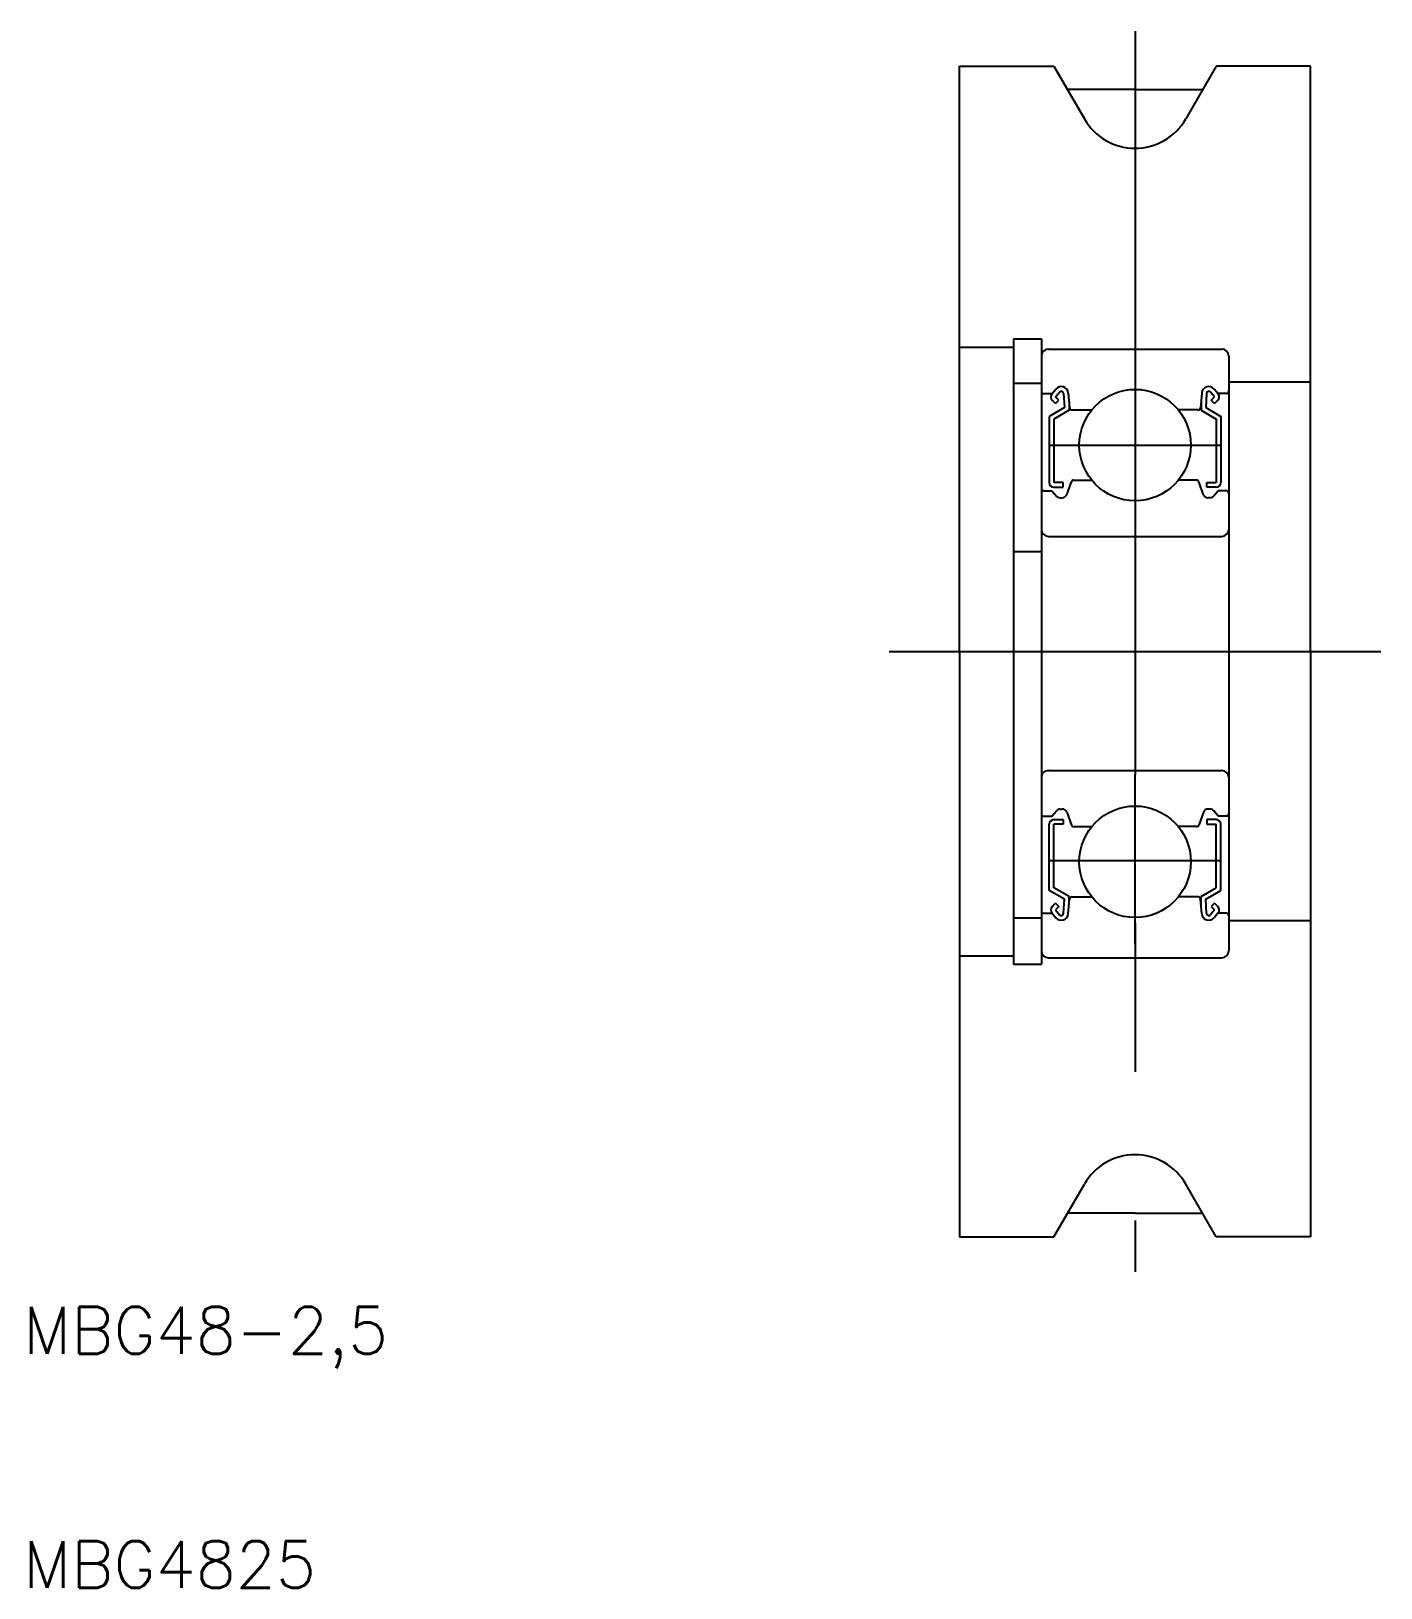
# Model space of a CAD drawing. Extents: x 10.3 to 68, y 10 to 76.5.
import ezdxf

# ---------------------------------------------------------------- set-up
doc = ezdxf.new("R2010")
doc.units = 0
doc.linetypes.add('CENTER', pattern=[50.8, 31.75, -6.35, 6.35, -6.35])
doc.layers.get('0').update_dxf_attribs({"linetype": 'CONTINUOUS'})
doc.layers.add('CENTER', color=1, linetype='CENTER')
doc.styles.get("Standard").update_dxf_attribs({"font": 'txt.shx', "bigfont": 'extfont.shx'})

msp = doc.modelspace()

# ---------------------------------------------------------------- linework, layer by layer
at = {"color": 7, "linetype": 'CONTINUOUS'}
for p, q in [((50, 50), (50, 75)), ((50, 75), (54.036, 75)), ((54.036, 75), (55.335, 72.75)), ((60.964, 75), (59.665, 72.75)), ((65, 75), (60.964, 75)), ((65, 50), (65, 75)), ((52.3, 63.354), (53.5, 63.354)), ((52.3, 63.354), (52.3, 36.646)), ((53.5, 63.354), (53.5, 36.646)), ((50, 63), (52.3, 63)), ((53.5, 62.617), (53.5, 37.217)), ((53.8, 62.917), (61.2, 62.917)), ((61.5, 62.617), (61.5, 37.217)), ((52.3, 61.459), (53.5, 61.459)), ((53.948, 61.003), (54.119, 61.207)), ((61.052, 61.003), (60.881, 61.207)), ((65, 61.5), (61.5, 61.5)), ((53.6, 61.017), (53.96, 61.017)), ((54.102, 60.592), (53.96, 60.733)), ((54.102, 60.875), (54.272, 61.077)), ((54.243, 60.734), (54.102, 60.875)), ((54.102, 60.592), (54.243, 60.734)), ((54.448, 61.018), (54.481, 60.418)), ((54.648, 61.041), (54.703, 60.408)), ((54.681, 60.663), (54.681, 60.302)), ((60.352, 61.041), (60.297, 60.408)), ((60.319, 60.663), (60.319, 60.302)), ((60.552, 61.018), (60.519, 60.418)), ((60.898, 60.875), (60.728, 61.077)), ((60.757, 60.734), (60.898, 60.875)), ((60.898, 60.592), (60.757, 60.734)), ((60.898, 60.592), (61.04, 60.733)), ((61.4, 61.017), (61.04, 61.017)), ((54.481, 60.418), (53.831, 60.042)), ((53.831, 60.042), (53.831, 57.217)), ((54.681, 60.302), (54.031, 59.927)), ((54.031, 59.927), (54.031, 57.217)), ((54.803, 60.317), (55.651, 60.317)), ((60.197, 60.317), (59.349, 60.317)), ((60.319, 60.302), (60.969, 59.927)), ((60.519, 60.418), (61.169, 60.042)), ((60.969, 59.927), (60.969, 57.217)), ((61.169, 60.042), (61.169, 57.217)), ((54.431, 57.217), (54.031, 57.217)), ((54.431, 57.017), (54.431, 57.217)), ((54.579, 56.698), (54.78, 57.251)), ((54.874, 57.317), (55.651, 57.317)), ((60.126, 57.317), (59.349, 57.317)), ((60.421, 56.698), (60.22, 57.251)), ((60.569, 57.217), (60.969, 57.217)), ((60.569, 57.017), (60.569, 57.217)), ((53.6, 56.867), (53.95, 56.867)), ((53.95, 56.867), (54.142, 56.638)), ((54.031, 57.017), (54.431, 57.017)), ((54.295, 56.567), (54.391, 56.567)), ((60.969, 57.017), (60.569, 57.017)), ((60.705, 56.567), (60.609, 56.567)), ((61.05, 56.867), (60.858, 56.638)), ((61.4, 56.867), (61.05, 56.867)), ((53.8, 54.917), (61.2, 54.917)), ((52.3, 54.27), (53.5, 54.27)), ((50, 50), (50, 25)), ((65, 50), (65, 25)), ((53.8, 44.917), (61.2, 44.917)), ((54.295, 43.267), (54.391, 43.267)), ((60.705, 43.267), (60.609, 43.267)), ((53.6, 42.967), (53.95, 42.967)), ((53.831, 39.792), (53.831, 42.617)), ((53.95, 42.967), (54.142, 43.195)), ((54.031, 42.817), (54.431, 42.817)), ((54.431, 42.617), (54.031, 42.617)), ((54.031, 39.907), (54.031, 42.617)), ((54.431, 42.817), (54.431, 42.617)), ((54.579, 43.135), (54.78, 42.582)), ((60.421, 43.135), (60.22, 42.582)), ((60.969, 42.817), (60.569, 42.817)), ((60.569, 42.817), (60.569, 42.617)), ((60.569, 42.617), (60.969, 42.617)), ((61.05, 42.967), (60.858, 43.195)), ((60.969, 39.907), (60.969, 42.617)), ((61.4, 42.967), (61.05, 42.967)), ((61.169, 39.792), (61.169, 42.617)), ((54.874, 42.517), (55.651, 42.517)), ((60.126, 42.517), (59.349, 42.517)), ((54.681, 39.532), (54.031, 39.907)), ((60.319, 39.532), (60.969, 39.907)), ((54.481, 39.416), (53.831, 39.792)), ((54.102, 39.242), (53.96, 39.1)), ((54.102, 39.242), (54.243, 39.1)), ((54.448, 38.815), (54.481, 39.416)), ((54.648, 38.793), (54.703, 39.425)), ((54.681, 39.171), (54.681, 39.532)), ((54.803, 39.517), (55.651, 39.517)), ((60.197, 39.517), (59.349, 39.517)), ((60.352, 38.793), (60.297, 39.425)), ((60.319, 39.171), (60.319, 39.532)), ((60.519, 39.416), (61.169, 39.792)), ((60.552, 38.815), (60.519, 39.416)), ((60.898, 39.242), (60.757, 39.1)), ((60.898, 39.242), (61.04, 39.1)), ((52.3, 38.627), (53.5, 38.627)), ((53.6, 38.817), (53.96, 38.817)), ((53.948, 38.831), (54.119, 38.626)), ((54.243, 39.1), (54.102, 38.959)), ((54.102, 38.959), (54.272, 38.756)), ((60.898, 38.959), (60.728, 38.756)), ((60.757, 39.1), (60.898, 38.959)), ((61.052, 38.831), (60.881, 38.626)), ((61.4, 38.817), (61.04, 38.817)), ((65, 38.5), (61.5, 38.5)), ((50, 37), (52.3, 37)), ((52.3, 36.646), (53.5, 36.646)), ((53.8, 36.917), (61.2, 36.917)), ((54.036, 25), (55.335, 27.25)), ((60.964, 25), (59.665, 27.25)), ((50, 25), (54.036, 25)), ((65, 25), (60.964, 25))]:
    msp.add_line(p, q, dxfattribs=at)
for centre in [(57.5, 58.817), (57.5, 41.017)]:
    msp.add_circle(centre, 2.381, dxfattribs=at)
for centre, radius, start, end in [((57.5, 74), 2.5, 210, 330), ((53.8, 62.617), 0.3, 90, 180), ((61.2, 62.617), 0.3, 0, 90), ((54.349, 61.015), 0.3, 4.93539, 140.13695), ((60.651, 61.015), 0.3, 39.86305, 175.06461), ((53.6, 61.117), 0.1, 180, 270), ((54.102, 60.875), 0.2, 140.13695, 225.00202), ((54.349, 61.013), 0.1, 3.10166, 139.95027), ((60.651, 61.013), 0.1, 40.04973, 176.89834), ((60.898, 60.875), 0.2, 314.99798, 39.86305), ((61.4, 61.117), 0.1, 270, 0), ((54.803, 60.417), 0.1, 184.93539, 270), ((60.197, 60.417), 0.1, 270, 355.06461), ((54.031, 57.217), 0.2, 180, 270), ((54.874, 57.217), 0.1, 90, 159.99156), ((60.126, 57.217), 0.1, 20.00844, 90), ((60.969, 57.217), 0.2, 270, 0), ((53.6, 56.767), 0.1, 90, 180.81025), ((54.295, 56.767), 0.2, 219.97618, 270), ((54.391, 56.767), 0.2, 270, 339.99156), ((60.609, 56.767), 0.2, 200.00844, 270), ((60.705, 56.767), 0.2, 270, 320.02382), ((61.4, 56.767), 0.1, 359.18975, 90), ((53.8, 55.217), 0.3, 180, 270), ((61.2, 55.217), 0.3, 270, 0), ((53.8, 44.617), 0.3, 90, 180), ((61.2, 44.617), 0.3, 0, 90), ((54.295, 43.067), 0.2, 90, 140.02382), ((54.391, 43.067), 0.2, 20.00844, 90), ((60.609, 43.067), 0.2, 90, 159.99156), ((60.705, 43.067), 0.2, 39.97618, 90), ((53.6, 43.067), 0.1, 179.18975, 270), ((54.031, 42.617), 0.2, 90, 180), ((54.874, 42.617), 0.1, 200.00844, 270), ((60.126, 42.617), 0.1, 270, 339.99156), ((60.969, 42.617), 0.2, 0, 90), ((61.4, 43.067), 0.1, 270, 0.81025), ((54.803, 39.417), 0.1, 90, 175.06461), ((60.197, 39.417), 0.1, 4.93539, 90), ((53.6, 38.717), 0.1, 90, 180), ((54.102, 38.959), 0.2, 134.99798, 219.86305), ((54.349, 38.818), 0.3, 219.86305, 355.06461), ((54.349, 38.821), 0.1, 220.04973, 356.89834), ((60.651, 38.818), 0.3, 184.93539, 320.13695), ((60.651, 38.821), 0.1, 183.10166, 319.95027), ((60.898, 38.959), 0.2, 320.13695, 45.00202), ((61.4, 38.717), 0.1, 0, 90), ((53.8, 37.217), 0.3, 180, 270), ((61.2, 37.217), 0.3, 270, 0), ((57.5, 26), 2.5, 30, 150)]:
    msp.add_arc(centre, radius, start, end, dxfattribs=at)
at = {"layer": 'CENTER', "color": 1, "linetype": 'CENTER'}
for p, q in [((57.5, 76.5), (57.5, 23.5)), ((57.5, 74), (54.613, 74)), ((57.5, 74), (60.387, 74)), ((57.5, 62.484), (57.5, 55.248)), ((53.844, 58.817), (61.156, 58.817)), ((47, 50), (68, 50)), ((57.5, 37.516), (57.5, 44.752)), ((53.844, 41.066), (61.156, 41.066)), ((57.5, 26), (54.613, 26)), ((57.5, 26), (60.387, 26))]:
    msp.add_line(p, q, dxfattribs=at)

# ---------------------------------------------------------------- texts
at = {"color": 7, "linetype": 'CONTINUOUS'}
for s, p in [('MBG48-2,5', (10, 20)), ('MBG4825', (10, 10))]:
    msp.add_text(s, height=2, dxfattribs=at).set_placement(p)

doc.saveas('drawing.dxf')
